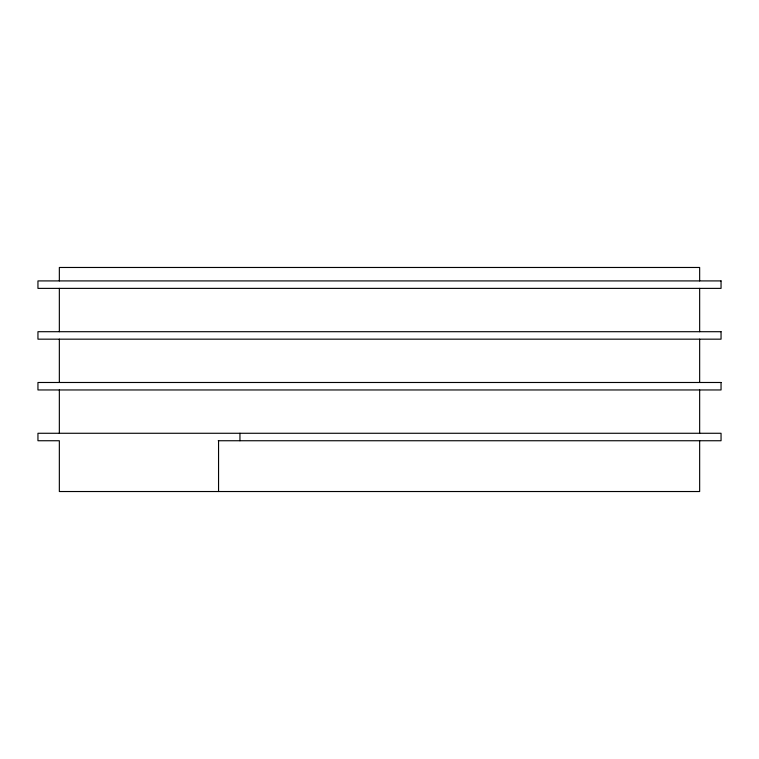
<?xml version="1.0" encoding="UTF-8"?>
<svg xmlns="http://www.w3.org/2000/svg" width="759" height="759" viewBox="0 0 759 759"><rect width="100%" height="100%" fill="white"/><g stroke="black" fill="none" stroke-linecap="round" stroke-linejoin="round"><path stroke-width="1.14" d="M218.241 440.742L721.05 440.742L721.05 433.275L37.95 433.275L37.95 440.742L59.344 440.742L59.344 491.528L699.656 491.528L699.656 440.742M699.656 280.915L699.656 267.472L59.344 267.472L59.344 280.915M699.656 288.382L699.656 331.702M699.656 339.169L699.656 382.489M699.656 389.955L699.656 433.275M239.948 433.275L239.948 440.742M218.554 440.742L218.554 491.528M59.344 288.382L59.344 331.702M59.344 339.169L59.344 382.489M59.344 389.955L59.344 433.275M721.05 280.915L37.95 280.915L37.95 288.382L721.05 288.382L721.05 280.915M721.05 331.702L37.95 331.702L37.95 339.169L721.05 339.169L721.05 331.702M721.05 382.489L37.95 382.489L37.95 389.955L721.05 389.955L721.05 382.489"/></g></svg>
